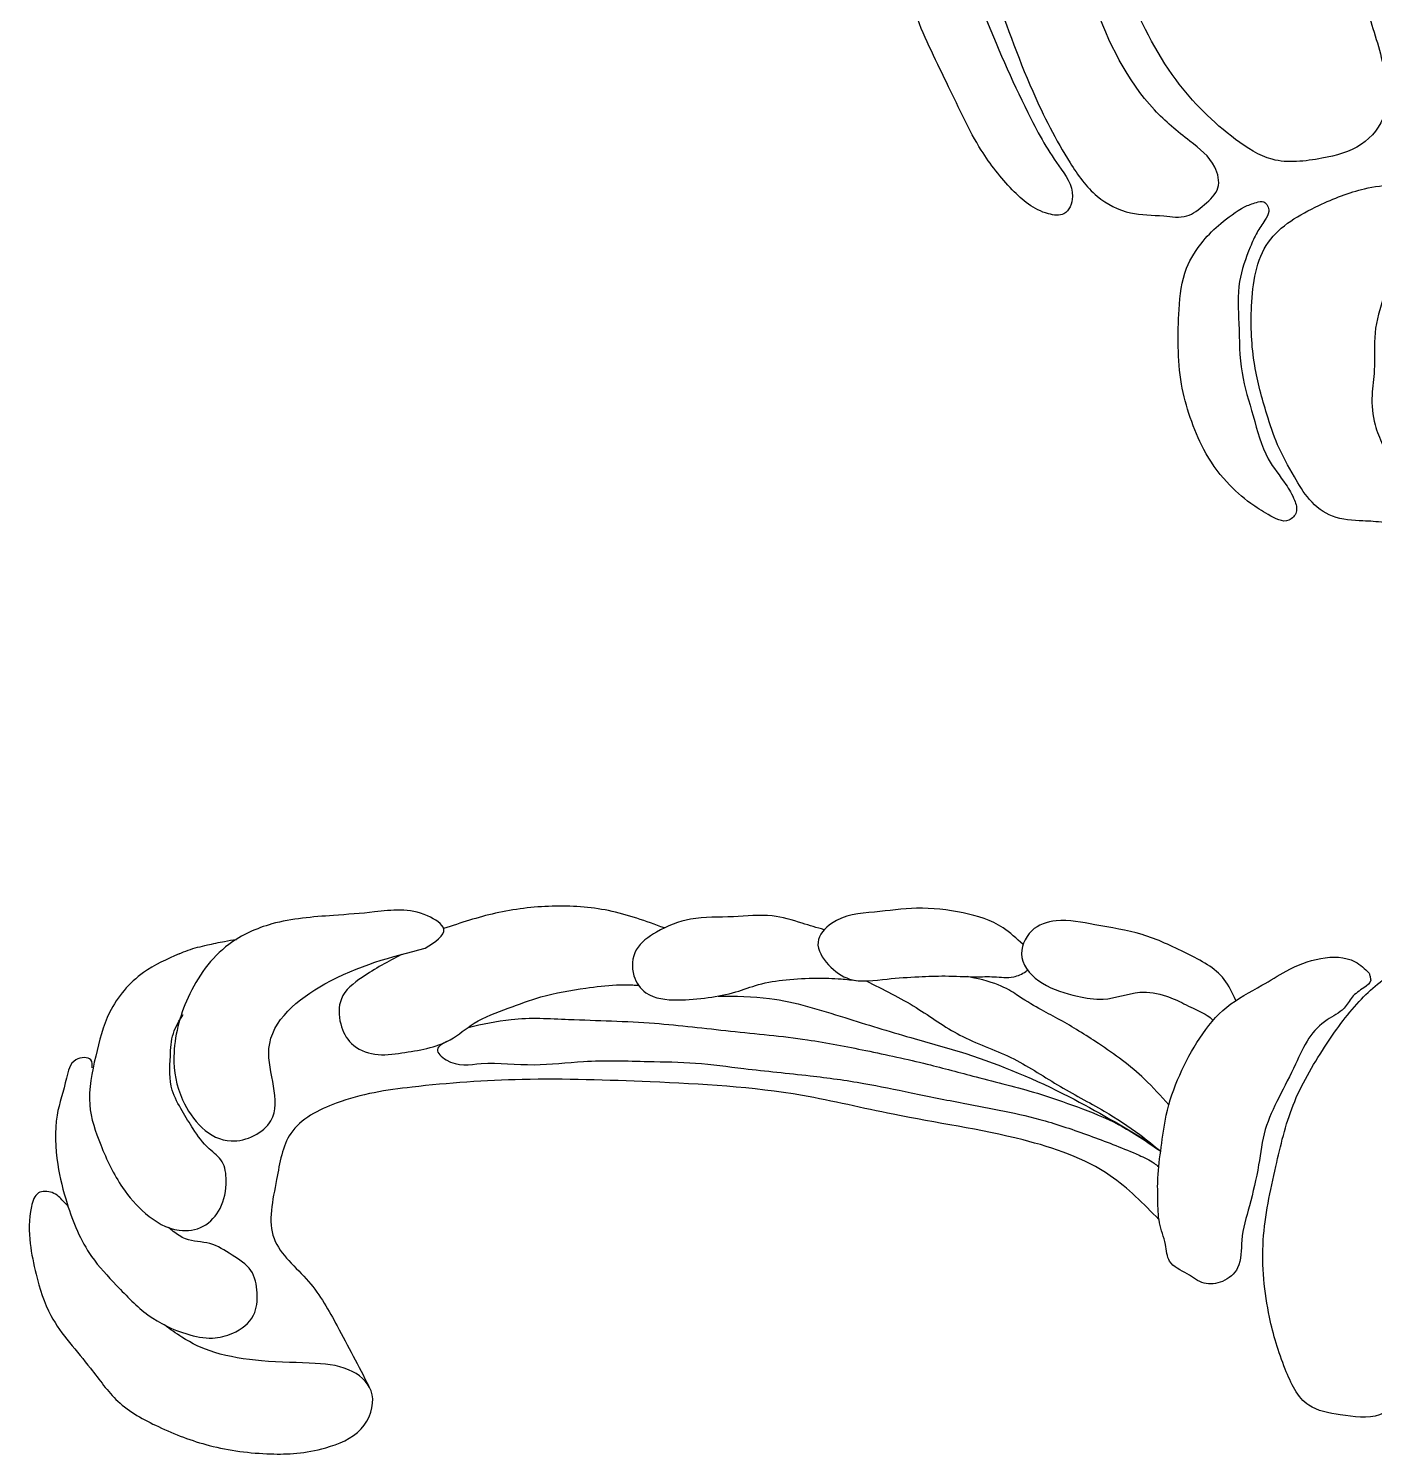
# Model space of a CAD drawing. Header units: millimetres. Extents: x 0 to 1967, y 0 to 3604.
# Drawn here: x 158.8 to 388.6, y 3024.6 to 3268 of the extents above; entities that cross this region are included whole.
import ezdxf

# ---------------------------------------------------------------- set-up
doc = ezdxf.new("R2010")
doc.units = ezdxf.units.MM
doc.header["$LTSCALE"] = 1000
doc.layers.add('ceco.net 395', color=7, linetype='Continuous')

msp = doc.modelspace()

# ---------------------------------------------------------------- linework, layer by layer
at = {"layer": 'ceco.net 395'}
for points, knots in [([(311.99, 3432.56), (306.82, 3420.67), (301.94, 3407.72), (302.42, 3396.6), (296.9, 3379.57), (297.54, 3362.55), (297.53, 3346.43), (298.46, 3328.96), (300.34, 3312.93), (302.89, 3296.48), (306.94, 3282.97), (310.16, 3269.33), (315.84, 3258.51), (320.47, 3248.02), (326.3, 3240.55), (331.04, 3236.48), (336.07, 3235.8), (337.86, 3240.41), (333.48, 3245.87), (328.01, 3255.98), (321.84, 3270.34), (315.34, 3287.95), (312.44, 3305.47), (310.4, 3323.14), (309.44, 3340.22), (308.35, 3358.03), (308.54, 3377.52), (310.9, 3395.17), (312.61, 3410.16), (315.61, 3419.46), (317.76, 3426.37), (319.81, 3431.05), (321.74, 3434.67), (320.91, 3437.02), (319.93, 3438.78), (317.63, 3438.43), (315.15, 3437.51), (313.39, 3434.99), (312.39, 3433.29), (311.99, 3432.56)], [0.0032163, 0.0032163, 0.0032163, 0.0032163, 0.0052631, 0.0090491, 0.0137707, 0.0171903, 0.0215658, 0.025489, 0.0299333, 0.0333291, 0.0375965, 0.0402142, 0.0434981, 0.0464613, 0.0485426, 0.0503414, 0.0509831, 0.0517796, 0.0531828, 0.0557368, 0.06033, 0.0644752, 0.0694065, 0.0732057, 0.0774481, 0.0818693, 0.0862147, 0.0916156, 0.0948595, 0.0971589, 0.0987359, 0.1000933, 0.1009796, 0.1014896, 0.1018894, 0.1022748, 0.1029977, 0.103819, 0.1044224, 0.1044224, 0.1044224, 0.1044224]), ([(322.93, 3429.35), (324.24, 3430.69), (326.62, 3433.12), (331.55, 3432.61), (335.31, 3430.7), (337.04, 3426.26), (333.72, 3422.48), (333.62, 3416), (330.31, 3405.95), (328.06, 3391.63), (325.51, 3374.42), (325.6, 3353.83), (327.52, 3332.09), (329.05, 3309.24), (334.94, 3290.05), (340.59, 3271.23), (347.48, 3256.59), (356.51, 3249.12), (361.36, 3245.5), (362.5, 3240.51), (359.56, 3237.92), (356.6, 3235.43), (351.96, 3236.19), (346.68, 3236.05), (340.6, 3239.17), (335.27, 3246.78), (329.15, 3258.88), (323.09, 3276.15), (316.87, 3294.1), (313.73, 3312.21), (312.42, 3328.41), (311.56, 3346.3), (309.91, 3364.22), (313.06, 3381.45), (311.93, 3396.52), (315.88, 3409.07), (318.28, 3420.36), (321.51, 3426.61), (322.93, 3429.35)], [0, 0, 0, 0, 0.0071949, 0.0129402, 0.01852, 0.0238117, 0.0293721, 0.0369197, 0.0492104, 0.0720868, 0.0953157, 0.1194572, 0.1549983, 0.183611, 0.2116563, 0.2355441, 0.2636815, 0.2745243, 0.2828123, 0.2876461, 0.2925768, 0.297419, 0.3026833, 0.3103739, 0.3189308, 0.3287905, 0.3473962, 0.3737239, 0.4026351, 0.4240141, 0.447774, 0.4682522, 0.4964724, 0.5199942, 0.5385748, 0.5567224, 0.572615, 0.5850205, 0.5850205, 0.5850205, 0.5850205]), ([(347.36, 3428.01), (343.41, 3421.39), (332.94, 3403.89), (335.05, 3372.84), (331, 3343.16), (334.07, 3317.09), (339.08, 3295.01), (345.7, 3275.28), (353.29, 3259.6), (362.65, 3250.32), (371.33, 3244.64), (379.22, 3245.61), (386.5, 3247.39), (391.29, 3253.35), (390.38, 3261.7), (386.81, 3272.6), (382.05, 3287.26), (377.58, 3306.52), (373.5, 3325.86), (370.85, 3346.82), (371.69, 3367.89), (373.66, 3388.94), (379.75, 3405.38), (380.66, 3415.31), (381.78, 3424.38), (372.27, 3422.78), (364.91, 3424.05), (358.18, 3427.3), (352.24, 3429.27), (349, 3428.43), (347.36, 3428.01)], [0, 0, 0, 0, 0.0306123, 0.0810081, 0.1206157, 0.1519404, 0.1862542, 0.2119886, 0.2361488, 0.2555156, 0.2650517, 0.2765123, 0.2861373, 0.2948867, 0.3044865, 0.3183326, 0.3417811, 0.3664871, 0.3982415, 0.4216022, 0.4516764, 0.4830858, 0.5073809, 0.5196165, 0.5270211, 0.536585, 0.5483099, 0.5596855, 0.5662157, 0.5729088, 0.5729088, 0.5729088, 0.5729088]), ([(397.27, 3241.66), (393.75, 3241.53), (387.43, 3241.3), (378.38, 3237.68), (368.92, 3232.35), (367.29, 3220.84), (367.69, 3210.95), (369.88, 3203.11), (371.94, 3196.66), (374.65, 3191.9), (377.29, 3187.37), (381.35, 3184.15), (386.2, 3183.98), (389.71, 3183.76), (393.42, 3183.33), (393.46, 3187.28), (392.89, 3190.18), (391.5, 3193.67), (390.02, 3196.81), (388.32, 3200.75), (387.97, 3205.15), (388.82, 3210.34), (388.26, 3216.11), (390.08, 3222), (391.79, 3226.92), (394.72, 3230.1), (398.2, 3231.71), (400.67, 3234.3), (403.06, 3235.88), (404.6, 3237.36), (405.01, 3239.09), (404.41, 3240.61), (402.82, 3241.78), (400.26, 3241.75), (398.3, 3241.69), (397.27, 3241.66)], [0, 0, 0, 0, 0.014063, 0.0252678, 0.0395687, 0.0547777, 0.0684558, 0.0800107, 0.0874343, 0.0957401, 0.1020568, 0.1085764, 0.1156661, 0.1205884, 0.1241129, 0.1276846, 0.1332285, 0.1370999, 0.1425759, 0.1473766, 0.1543024, 0.1600102, 0.1686266, 0.1773186, 0.184649, 0.1894445, 0.1943227, 0.1999519, 0.2036413, 0.2059605, 0.2084274, 0.2102831, 0.2122481, 0.2159972, 0.2202124, 0.2202124, 0.2202124, 0.2202124]), ([(366.38, 3237.57), (364.99, 3236.67), (362.41, 3235), (358.99, 3231.5), (355.83, 3226.72), (355.15, 3220.27), (355, 3213.67), (355.4, 3207.42), (357.03, 3201.55), (359.38, 3195.76), (362.9, 3190.78), (366.92, 3187.14), (370.34, 3185.07), (373.54, 3183.22), (375.6, 3185.44), (374.89, 3187.88), (373.14, 3190.81), (369.61, 3195.03), (367.99, 3201.84), (365.5, 3209.4), (365.54, 3217.18), (365.04, 3224.53), (366.93, 3229.63), (368.42, 3233.14), (369.72, 3234.98), (370.67, 3236.52), (370.44, 3237.75), (369.65, 3238.62), (368.07, 3238.22), (367.04, 3237.82), (366.38, 3237.57)], [0, 0, 0, 0, 0.006665, 0.012363, 0.0196952, 0.029305, 0.0379047, 0.0465325, 0.0544738, 0.0624245, 0.0716127, 0.0790013, 0.0837746, 0.0887042, 0.0911648, 0.0939325, 0.0981092, 0.1052131, 0.1156846, 0.12589, 0.1372537, 0.1469498, 0.1552326, 0.1589076, 0.1622538, 0.1644944, 0.1658025, 0.1670728, 0.1687463, 0.1716889, 0.1716889, 0.1716889, 0.1716889]), ([(226.56, 3110.99), (220.84, 3109.54), (210.53, 3106.93), (196.43, 3095.59), (203.82, 3081.88), (191.81, 3075.89), (184.64, 3083.96), (183.06, 3093.41), (185.59, 3103.18), (191.63, 3111.67), (201.09, 3115.9), (209.69, 3116.5), (218.65, 3117.16), (224.85, 3118.12), (231.25, 3114.02), (228.24, 3112.08), (226.56, 3110.99)], [0, 0, 0, 0, 0.024505, 0.0441389, 0.060739, 0.0710058, 0.0856167, 0.0957655, 0.1097345, 0.1251502, 0.1360861, 0.150376, 0.1598517, 0.1720926, 0.1769009, 0.1830198, 0.1830198, 0.1830198, 0.1830198]), ([(267.39, 3114.46), (264.24, 3115.61), (258.06, 3117.85), (248.17, 3118.45), (238.64, 3117.32), (232.62, 3115.32), (229.7, 3114.35)], [0, 0, 0, 0, 0.01346935, 0.02646276, 0.03959662, 0.05201654, 0.05201654, 0.05201654, 0.05201654]), ([(328.6, 3111.63), (327.47, 3112.66), (324.63, 3115.36), (318.17, 3117.34), (310.67, 3118.13), (303.16, 3117.05), (296.75, 3116.69), (292.62, 3112), (295.28, 3107.88), (299.43, 3104.87), (305.15, 3105.83), (310.49, 3106.12), (315.53, 3106.35), (319.81, 3106.05), (323.69, 3106.23), (326.67, 3105.8), (328.57, 3106.64), (329.26, 3107.18), (329.36, 3107.26)], [0, 0, 0, 0, 0.00106226, 0.00283014, 0.00477425, 0.00652905, 0.00836837, 0.00932926, 0.01036144, 0.01141744, 0.01297804, 0.01429216, 0.01538507, 0.01663366, 0.01741419, 0.01822531, 0.01877051, 0.01886304, 0.01886304, 0.01886304, 0.01886304]), ([(294.66, 3114.14), (293.41, 3114.52), (290.48, 3115.39), (285.37, 3116.99), (278.93, 3116.15), (272.11, 3116.51), (266.46, 3114.22), (262.03, 3111.16), (261.59, 3106.43), (264.44, 3102.47), (269.63, 3101.99), (274.71, 3102.48), (279.38, 3103.34), (283.62, 3105.01), (288.3, 3105.71), (293.01, 3105.95), (297.13, 3105.83), (299.47, 3105.57), (300.44, 3105.46)], [0, 0, 0, 0, 0.0052863, 0.0123716, 0.0213044, 0.0311803, 0.0395412, 0.0457343, 0.0517079, 0.0565073, 0.0639523, 0.0710441, 0.0775042, 0.0829749, 0.0893977, 0.0964797, 0.1020636, 0.1059971, 0.1059971, 0.1059971, 0.1059971]), ([(364.93, 3102.09), (364.35, 3103.36), (362.66, 3107.01), (356.33, 3110.25), (349.08, 3113.71), (341.36, 3114.84), (335, 3116.22), (329.54, 3114.52), (327.32, 3108.91), (332, 3104.35), (337.19, 3102.9), (342.95, 3101.81), (347.89, 3103.96), (352.71, 3103.12), (355.61, 3101.77), (357.99, 3100.52), (359.83, 3099.83), (360.82, 3098.91), (361.05, 3098.7)], [0, 0, 0, 0, 0.0055273, 0.015956, 0.0271635, 0.0382442, 0.0472076, 0.0532496, 0.0597746, 0.0673635, 0.0759417, 0.0819305, 0.090473, 0.0966577, 0.1010442, 0.1033908, 0.1075347, 0.1088144, 0.1088144, 0.1088144, 0.1088144]), ([(184.58, 3110.06), (185.07, 3110.27), (186.62, 3110.92), (189.23, 3111.53), (191.98, 3112.14), (193.64, 3112.41), (194.32, 3112.51)], [0, 0, 0, 0, 0.000392027, 0.001222281, 0.001947324, 0.002445964, 0.002445964, 0.002445964, 0.002445964]), ([(184.58, 3110.06), (182.46, 3109.12), (177.61, 3106.97), (172.23, 3100.61), (170.24, 3092.45), (168.55, 3084.65), (171.18, 3077.02), (174.21, 3070.62), (178.69, 3065.4), (183.67, 3062.37), (188.92, 3063.09), (192.05, 3066.64), (192.75, 3070.75), (192.32, 3074.77), (189.19, 3076.92), (187.05, 3079.93), (185.02, 3083.3), (182.78, 3087.25), (183.03, 3091.93), (183.22, 3096.47), (184.59, 3098.66), (185.25, 3099.71)], [0, 0, 0, 0, 0.0093112, 0.0213147, 0.0318691, 0.0431518, 0.0526819, 0.0637237, 0.0716612, 0.0803561, 0.0859239, 0.0915852, 0.0981302, 0.1025681, 0.1067722, 0.1126293, 0.1174506, 0.1227679, 0.1305522, 0.135854, 0.1408012, 0.1408012, 0.1408012, 0.1408012]), ([(222.5, 3109.94), (220.26, 3108.74), (216.55, 3106.75), (211.65, 3102.94), (211.8, 3098.13), (213.73, 3094.26), (218.04, 3092.49), (223.85, 3093.31), (230.06, 3094.26), (235.14, 3098.74), (240.6, 3100.69), (246.84, 3103.07), (253.12, 3104.12), (258.37, 3104.77), (261.39, 3104.77), (262.65, 3104.7), (262.97, 3104.68)], [0, 0, 0, 0, 0.00188951, 0.00312611, 0.00416957, 0.00509196, 0.00615478, 0.00727859, 0.00936236, 0.01056397, 0.01210655, 0.01354321, 0.01543216, 0.01671806, 0.0173972, 0.01763312, 0.01763312, 0.01763312, 0.01763312]), ([(387.69, 3106.76), (386.93, 3107.49), (384.72, 3109.6), (379.11, 3109.63), (373.88, 3107.48), (368.79, 3104.21), (363.05, 3101.38), (358.55, 3095.7), (355.15, 3089.43), (352.94, 3083.09), (352.21, 3077.1), (351.5, 3072.28), (351.62, 3067.98), (351.64, 3064.09), (353.03, 3060.84), (353.19, 3056.99), (356.65, 3055.63), (359.29, 3053.44), (362.87, 3053.84), (366.03, 3056.57), (365.64, 3061.68), (367.41, 3067.37), (368.87, 3073.65), (369.61, 3080.07), (372.29, 3085.67), (374.98, 3090.74), (377.04, 3095.63), (380.08, 3098.82), (383.34, 3100.22), (384.69, 3102.87), (386.45, 3104.02), (388.11, 3105.16), (387.83, 3106.18), (387.73, 3106.57), (387.69, 3106.76)], [0, 0, 0, 0, 0.0041419, 0.0120952, 0.0205233, 0.0270125, 0.036546, 0.0459846, 0.0556532, 0.0654131, 0.0728329, 0.0800109, 0.0850251, 0.0902474, 0.0954411, 0.0994177, 0.1043978, 0.108804, 0.1130681, 0.1177147, 0.1241523, 0.1322489, 0.1419353, 0.1501818, 0.1581349, 0.1667626, 0.1734917, 0.1793739, 0.1841144, 0.1872556, 0.1907609, 0.1930717, 0.1939467, 0.1947456, 0.1947456, 0.1947456, 0.1947456]), ([(413.63, 3107.82), (411.14, 3108.19), (406.08, 3108.94), (398.89, 3109.75), (391.67, 3107.25), (385.42, 3101.85), (379.67, 3093.81), (374.22, 3084.54), (371.59, 3073.12), (368.9, 3061.11), (370.07, 3049.1), (372.86, 3039.87), (376.31, 3032.4), (383.13, 3031.3), (389.5, 3030.32), (394.52, 3035.17), (397.18, 3040.43), (397.9, 3046.75), (395.69, 3053.7), (394.86, 3062.91), (396.99, 3072.24), (396.92, 3081.41), (400.68, 3089.19), (404.04, 3096.18), (409.15, 3099.51), (411.32, 3102.45), (413.76, 3103.6), (414.73, 3105.34), (414.84, 3107.14), (413.99, 3107.62), (413.63, 3107.82)], [0, 0, 0, 0, 0.0102307, 0.0207243, 0.0287311, 0.0403063, 0.0534628, 0.0686629, 0.0833036, 0.1005296, 0.1182922, 0.1307519, 0.1406756, 0.1482284, 0.1572705, 0.1652324, 0.1741208, 0.1810237, 0.1902349, 0.2032875, 0.2178526, 0.2287454, 0.2396163, 0.2524505, 0.259116, 0.2637594, 0.2669779, 0.2695447, 0.2716679, 0.2732211, 0.2732211, 0.2732211, 0.2732211]), ([(353.48, 3084.26), (352.13, 3085.77), (348.56, 3089.77), (342.26, 3094.32), (334.49, 3099.17), (329.98, 3101.24), (324.41, 3105.2), (319.07, 3106.15)], [0, 0, 0, 0, 0.00147417, 0.003888176, 0.005739627, 0.007752215, 0.008745106, 0.008745106, 0.008745106, 0.008745106]), ([(301.84, 3105.41), (304.73, 3103.99), (310.25, 3101.25), (317.78, 3095.62), (326.64, 3092.8), (334.37, 3087.53), (341.98, 3083.6), (347.88, 3079.82), (350.92, 3077.31), (352.09, 3076.35)], [0, 0, 0, 0, 0.01300434, 0.02487334, 0.03764376, 0.05011254, 0.06246324, 0.07225286, 0.07835859, 0.07835859, 0.07835859, 0.07835859]), ([(276.53, 3102.84), (279.48, 3102.82), (286.87, 3102.76), (297.71, 3099.26), (308.77, 3095.87), (321.86, 3092.35), (335.7, 3086.48), (345.74, 3080.52), (350.32, 3077.79)], [0, 0, 0, 0, 0.0118922, 0.0297133, 0.0455468, 0.0587629, 0.0844155, 0.1059432, 0.1059432, 0.1059432, 0.1059432]), ([(233.87, 3097.48), (236.31, 3098.04), (241.95, 3099.34), (252.67, 3098.71), (265.15, 3098.48), (278.71, 3096.77), (290.81, 3095.72), (301.98, 3093.53), (311.58, 3091.47), (321.29, 3088.82), (329.93, 3086.72), (338.01, 3083.91), (345.28, 3081.03), (349.73, 3077.97), (352.09, 3076.35)], [0, 0, 0, 0, 0.0100756, 0.0232959, 0.0430366, 0.0606049, 0.0784213, 0.0920881, 0.1065483, 0.1181223, 0.1327428, 0.142449, 0.1526872, 0.1641931, 0.1641931, 0.1641931, 0.1641931]), ([(230.27, 3095.09), (229.48, 3094.68), (227.84, 3093.81), (231.4, 3090.56), (237.08, 3091.8), (244.97, 3090.72), (254.43, 3092.01), (263.64, 3091.65), (272.79, 3091.57), (281.96, 3090.25), (291.56, 3089.4), (301.1, 3088.09), (309.77, 3086.26), (320.09, 3084.18), (330.58, 3082.33), (340.47, 3078.87), (346.67, 3076.49), (350.49, 3074.74), (351.49, 3073.9), (351.75, 3073.68)], [0, 0, 0, 0, 0.0028567, 0.0059912, 0.014122, 0.0262485, 0.0376404, 0.0525446, 0.063414, 0.074599, 0.0898884, 0.1023909, 0.1134637, 0.1256979, 0.1449178, 0.1564126, 0.1679263, 0.1718466, 0.1732171, 0.1732171, 0.1732171, 0.1732171]), ([(169.71, 3090.56), (169.72, 3091.09), (169.74, 3092.58), (165.98, 3092.23), (165.2, 3087.65), (163.14, 3082.05), (163.51, 3074.51), (165.56, 3066.42), (168.55, 3059.03), (174.08, 3053.24), (178.98, 3048.04), (184.85, 3045.23), (189.96, 3044.17), (194.14, 3045.14), (197.71, 3047.86), (198.02, 3052.21), (197.25, 3056.38), (193.5, 3058.64), (189.96, 3061.01), (186.06, 3060.85), (183.91, 3062.36), (183, 3063.09), (182.74, 3063.32)], [0, 0, 0, 0, 0.00034033, 0.00095644, 0.00180737, 0.00339502, 0.00543732, 0.0071064, 0.00951801, 0.01110547, 0.01290759, 0.01468563, 0.01576293, 0.01662539, 0.01777606, 0.01870981, 0.01966678, 0.02068112, 0.02172026, 0.02274751, 0.02333782, 0.02359137, 0.02359137, 0.02359137, 0.02359137]), ([(351.8, 3064.68), (349.17, 3067.37), (342.74, 3073.93), (326.5, 3079.43), (308.61, 3081.87), (287.67, 3087.05), (266.36, 3088.21), (244.14, 3088.95), (226.07, 3087.7), (212.66, 3085.71), (202.6, 3080.43), (201.23, 3070.94), (198.83, 3061.01), (207.17, 3054.5), (211.95, 3045.8), (215.15, 3039.68), (216.95, 3036.23)], [0, 0, 0, 0, 0.0150507, 0.0367328, 0.0671871, 0.0884674, 0.1235997, 0.1530559, 0.178447, 0.1962331, 0.2087793, 0.2198999, 0.2334827, 0.2461282, 0.2582959, 0.2739682, 0.2739682, 0.2739682, 0.2739682]), ([(165.6, 3066.94), (165.6, 3066.94), (165.6, 3066.94), (165.23, 3067.35), (163.24, 3069.51), (160.1, 3069.65), (158.82, 3065.5), (158.92, 3060.94), (160.21, 3054.63), (162.65, 3046.85), (168.82, 3040.51), (173.87, 3033.04), (181.3, 3029), (189.97, 3025.64), (199.74, 3024.42), (207.84, 3024.83), (216.34, 3028.17), (218.6, 3035.17), (214.13, 3039.48), (207.42, 3040.35), (199.4, 3040.24), (190.25, 3041.73), (185.61, 3044.11), (183.02, 3045.97), (182.04, 3046.7)], [0, 0, 0, 0, 0.00079629, 0.00182537, 0.00248238, 0.00304414, 0.00367752, 0.00521588, 0.00650829, 0.00833047, 0.01106345, 0.01283829, 0.01482128, 0.01707107, 0.01963459, 0.02183971, 0.02318351, 0.02448626, 0.02573136, 0.02722433, 0.02906245, 0.0305657, 0.03199953, 0.03288697, 0.03288697, 0.03288697, 0.03288697])]:
    msp.add_open_spline(points, degree=3, knots=knots, dxfattribs=at)

doc.saveas('drawing.dxf')
